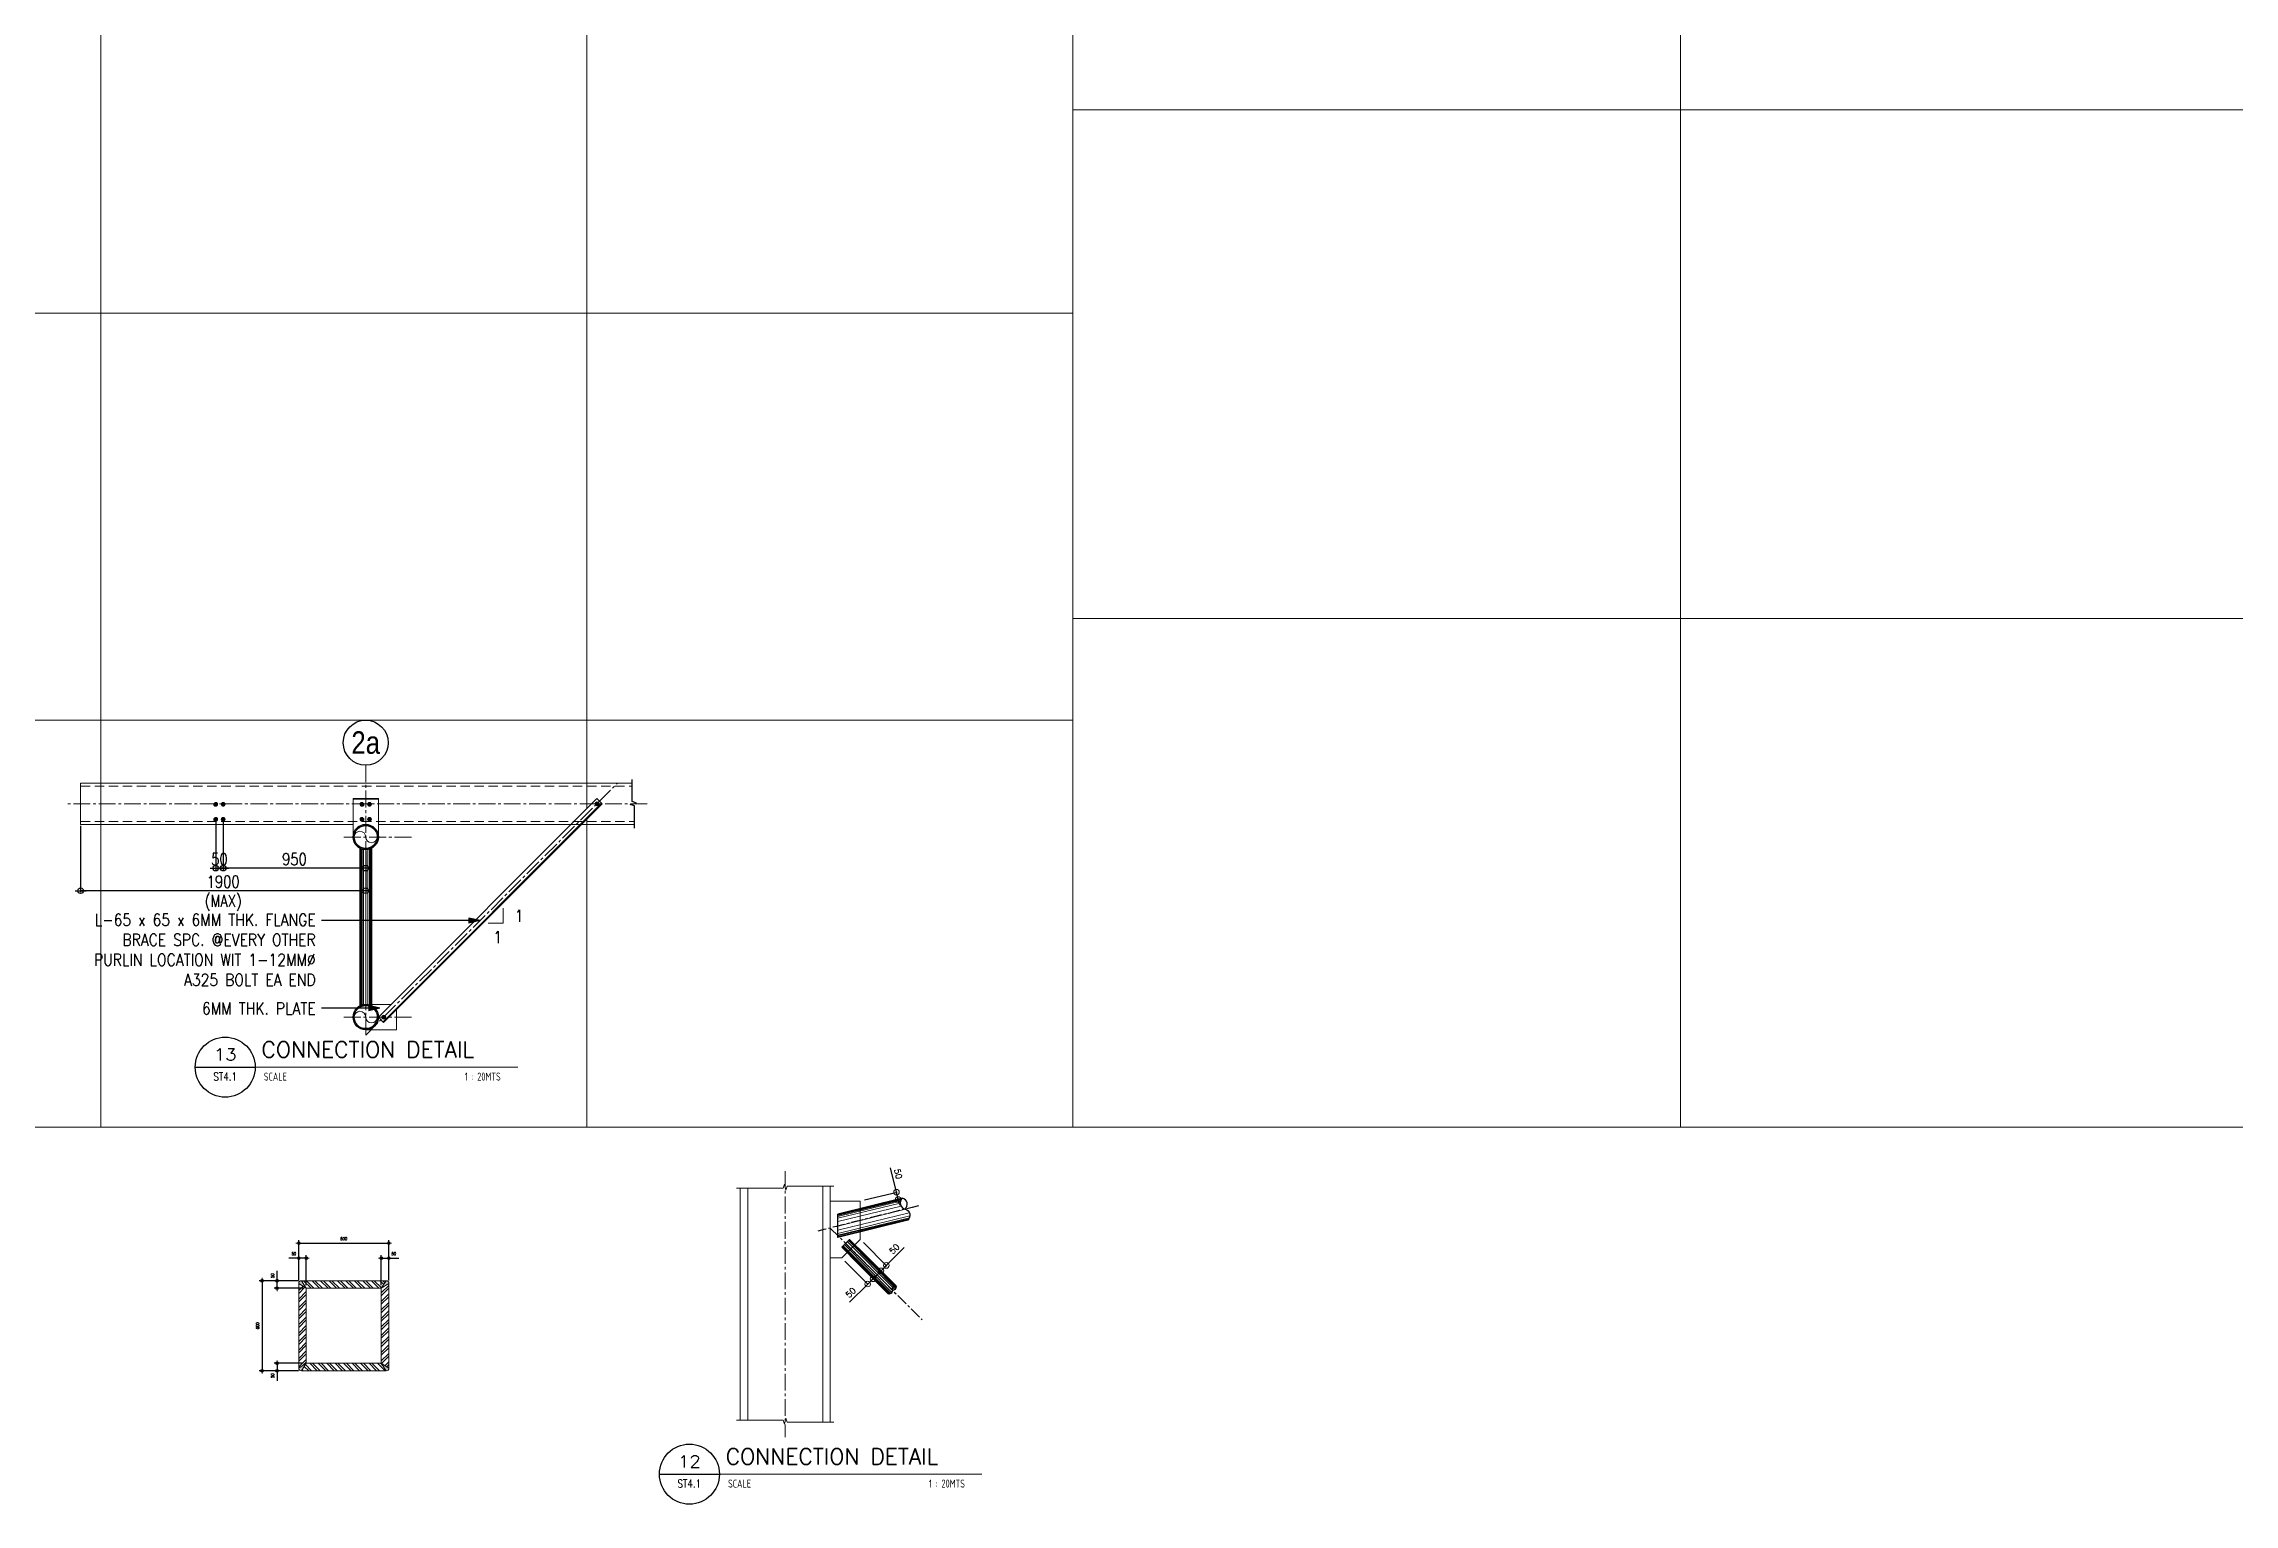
# Model space of a CAD drawing. Header units: millimetres. Extents: x -14320 to 437400, y -59080 to 73710.
# Drawn here: x 41741 to 56340, y -2512 to 7219 of the extents above; entities that cross this region are included whole.
import ezdxf
from ezdxf.enums import TextEntityAlignment as Align

# ---------------------------------------------------------------- set-up
doc = ezdxf.new("R2010")
doc.units = ezdxf.units.MM
doc.header["$LTSCALE"] = 10
doc.header["$MEASUREMENT"] = 0
doc.set_wipeout_variables(frame=1)
for name, pattern in [('CENTER', [50.8, 31.75, -6.35, 6.35, -6.35]), ('CENTER2', [1.125, 0.75, -0.125, 0.125, -0.125]), ('DOT', [6.35, 0, -6.35]), ('HIDDEN', [0.375, 0.25, -0.125])]:
    doc.linetypes.add(name, pattern=pattern)
for name, color, linetype, lineweight in [('.1 - NUMBER 9', 9, 'Continuous', 9), ('BOLT', 33, 'Continuous', 20), ('BOLT HOLES', 2, 'Continuous', 5), ('CEE STEEL PURLINS', 46, 'Continuous', 15), ('HATCH', 8, 'Continuous', 5), ('S-ANNO-DIMS', 1, 'Continuous', 5), ('S-Anno-Text', 52, 'Continuous', 15), ('S-ANNO-WELD', 1, 'Continuous', 9), ('S-BEAM-IDEN', 2, 'Continuous', 9), ('S-BRACE', 2, 'Continuous', 9), ('S-DETL-LN03', 3, 'Continuous', 9), ('S-DETL-PATT', 9, 'Continuous', 9), ('S_Bolt', 9, 'Continuous', 9), ('S_GRID LINES', 252, 'Continuous', 5), ('S_STEEL PLATE', 2, 'Continuous', 15), ('S_STEEL TRUSS', 5, 'Continuous', 30), ('TEXT', 2, 'Continuous', 20), ('WELD', 251, 'Continuous', 5), ('WOUT', 251, 'DOT', 5)]:
    doc.layers.add(name, color=color, linetype=linetype, lineweight=lineweight)
for name, color, linetype in [('A-ANNO_DIM', 1, 'Continuous'), ('A-NEW', 240, 'Continuous'), ('A_LINE', 1, 'Continuous'), ('TARGET-MAIN', 1, 'Continuous')]:
    doc.layers.add(name, color=color, linetype=linetype)
doc.layers.add('GUIDE 000', color=3, linetype='Continuous', lineweight=0, plot=False)
doc.layers.add('S-DETL-GRID', color=62, linetype='Continuous', lineweight=9, plot=False)
doc.styles.add('1', font='simplex.shx', dxfattribs={"width": 0.85, "height": 40})
doc.styles.add('40', font='simplex.shx', dxfattribs={"width": 0.8, "height": 20})
doc.styles.add('80', font='simplex.shx', dxfattribs={"height": 40})
doc.styles.add('ARCHITEXT', font='architxt.shx', dxfattribs={"width": 0.85})
doc.styles.add('ARIALNW', font='ARIALN.TTF')
doc.styles.add('ROMANS', font='romans.shx', dxfattribs={"width": 0.8, "height": 80})
doc.styles.add('SIMPLEX', font='SIMPLEX.shx', dxfattribs={"width": 1.1})
doc.dimstyles.new('DDIM 20', dxfattribs={"dimtxt": 80, "dimasz": 0.5, "dimexe": 10, "dimexo": 10, "dimgap": 20, "dimtad": 1, "dimdec": 0, "dimrnd": 1, "dimdsep": 46, "dimtxsty": 'ROMANS', "dimblk1": 'ESCADIM_ARW', "dimblk2": 'ESCADIM_ARW', "dimsah": 1, "dimcen": 5, "dimclrd": 1, "dimclre": 1, "dimclrt": 52, "dimadec": 0, "dimazin": 0, "dimtfac": 1, "dimtdec": 0, "dimtofl": 0, "dimtmove": 0, "dimatfit": 3, "dimldrblk": 'ESCADIM_ARW', "dimfxl": 1, "dimtolj": 1, "dimtzin": 0, "dimarcsym": 0})
doc.dimstyles.new('DDIM20', dxfattribs={"dimtxt": 40, "dimasz": 0.5, "dimexe": 5, "dimexo": 30, "dimgap": 20, "dimtad": 1, "dimdec": 0, "dimrnd": 1, "dimdsep": 46, "dimtxsty": '80', "dimblk1": 'ESCADIM_ARW', "dimblk2": 'ESCADIM_ARW', "dimsah": 1, "dimcen": 50, "dimclrd": 1, "dimclre": 1, "dimclrt": 52, "dimadec": 0, "dimazin": 0, "dimtfac": 1, "dimtdec": 0, "dimtofl": 0, "dimtmove": 0, "dimatfit": 3, "dimldrblk": 'ESCADIM_ARW', "dimfxl": 1, "dimtolj": 1, "dimtzin": 0, "dimarcsym": 0})
doc.dimstyles.new('ESCA20', dxfattribs={"dimtxt": 40, "dimasz": 0.25, "dimexe": 20, "dimexo": 20, "dimgap": 20, "dimtad": 1, "dimdec": 0, "dimrnd": 1, "dimdsep": 46, "dimtxsty": '40', "dimblk1": 'ESCADIM_ARW', "dimblk2": 'ESCADIM_ARW', "dimsah": 1, "dimcen": 50, "dimclrd": 256, "dimclre": 256, "dimclrt": 52, "dimadec": 0, "dimazin": 0, "dimtfac": 1, "dimtdec": 0, "dimtofl": 0, "dimtmove": 0, "dimatfit": 3, "dimldrblk": 'ESCADIM_ARW', "dimfxl": 1, "dimtolj": 1, "dimtzin": 0, "dimarcsym": 0})
doc.dimstyles.new('ESCA_ARW$7', dxfattribs={"dimtxt": 200, "dimasz": 1, "dimexe": 100, "dimexo": 100, "dimgap": 100, "dimtad": 1, "dimdec": 0, "dimrnd": 1, "dimdsep": 46, "dimtxsty": '1', "dimblk1": 'dim_arw', "dimblk2": 'dim_arw', "dimsah": 1, "dimcen": 50, "dimclrd": 1, "dimclre": 256, "dimclrt": 52, "dimadec": 0, "dimazin": 0, "dimtfac": 1, "dimtofl": 0, "dimtmove": 0, "dimatfit": 3, "dimldrblk": 'dim_arw', "dimfxl": 1, "dimtolj": 1, "dimtzin": 0, "dimarcsym": 0})

# ---------------------------------------------------------------- blocks, each defined once
blk = doc.blocks.new('ESCADIM_ARW')
at = {"color": 9}
blk.add_line((75, 0), (-75, 0), dxfattribs=at)
blk.add_circle((0, 0), 37.5, dxfattribs=at)
blk = doc.blocks.new('*D254')
at = {"layer": 'Defpoints', "color": 0, "transparency": 16777216}
for p in [(43458, -1023), (43195, -1623), (43458, -1623)]:
    blk.add_point(p, dxfattribs=at)
at = {"layer": 'S-ANNO-DIMS', "lineweight": -2, "transparency": 16777216}
for p, q in [((43438, -1023), (43175, -1023)), ((43195, -1023), (43195, -1623)), ((43438, -1623), (43175, -1623))]:
    blk.add_line(p, q, dxfattribs=at)
at = {"layer": 'S-ANNO-DIMS', "lineweight": -2, "transparency": 16777216, "xscale": 0.25, "yscale": 0.25, "zscale": 0.25}
for p, rotation in [((43195, -1023), 90), ((43195, -1623), 270)]:
    blk.add_blockref('ESCADIM_ARW', p, dxfattribs=dict(at, rotation=rotation))
at = {"layer": 'S-ANNO-DIMS', "color": 52, "transparency": 16777216, "insert": (43165, -1323), "char_height": 20, "attachment_point": 5, "rotation": 90, "style": '40'}
blk.add_mtext('\\A1;600', dxfattribs=at)
blk = doc.blocks.new('*D255')
at = {"layer": 'Defpoints', "color": 0, "transparency": 16777216}
for p in [(44040, -773), (43440, -1041), (44040, -1041)]:
    blk.add_point(p, dxfattribs=at)
at = {"layer": 'S-ANNO-DIMS', "lineweight": -2, "transparency": 16777216}
for p, q in [((43440, -1021), (43440, -753)), ((43440, -773), (44040, -773)), ((44040, -1021), (44040, -753))]:
    blk.add_line(p, q, dxfattribs=at)
at = {"layer": 'S-ANNO-DIMS', "lineweight": -2, "transparency": 16777216, "xscale": 0.25, "yscale": 0.25, "zscale": 0.25, "rotation": 180}
blk.add_blockref('ESCADIM_ARW', (43440, -773), dxfattribs=at)
at = {"layer": 'S-ANNO-DIMS', "lineweight": -2, "transparency": 16777216, "xscale": 0.25, "yscale": 0.25, "zscale": 0.25}
blk.add_blockref('ESCADIM_ARW', (44040, -773), dxfattribs=at)
at = {"layer": 'S-ANNO-DIMS', "color": 52, "transparency": 16777216, "insert": (43740, -743), "char_height": 20, "attachment_point": 5, "style": '40'}
blk.add_mtext('\\A1;600', dxfattribs=at)
blk = doc.blocks.new('*D250')
at = {"layer": 'Defpoints', "color": 0, "transparency": 16777216}
for p in [(43295, -1023), (43458, -1023), (43490, -1073)]:
    blk.add_point(p, dxfattribs=at)
at = {"layer": 'S-ANNO-DIMS', "lineweight": -2, "transparency": 16777216}
for p, q in [((43295, -1023), (43295, -957)), ((43438, -1023), (43275, -1023)), ((43470, -1073), (43275, -1073)), ((43295, -1073), (43295, -1023))]:
    blk.add_line(p, q, dxfattribs=at)
at = {"layer": 'S-ANNO-DIMS', "lineweight": -2, "transparency": 16777216, "xscale": 0.25, "yscale": 0.25, "zscale": 0.25}
for p, rotation in [((43295, -1023), 90), ((43295, -1073), 270)]:
    blk.add_blockref('ESCADIM_ARW', p, dxfattribs=dict(at, rotation=rotation))
at = {"layer": 'S-ANNO-DIMS', "color": 52, "transparency": 16777216, "insert": (43265, -990), "char_height": 20, "attachment_point": 5, "rotation": 90, "style": '40'}
blk.add_mtext('\\A1;50', dxfattribs=at)
blk = doc.blocks.new('*D251')
at = {"layer": 'Defpoints', "color": 0, "transparency": 16777216}
for p in [(43490, -1573), (43295, -1623), (43458, -1623)]:
    blk.add_point(p, dxfattribs=at)
at = {"layer": 'S-ANNO-DIMS', "lineweight": -2, "transparency": 16777216}
for p, q in [((43470, -1573), (43275, -1573)), ((43295, -1573), (43295, -1623)), ((43438, -1623), (43275, -1623)), ((43295, -1623), (43295, -1689))]:
    blk.add_line(p, q, dxfattribs=at)
at = {"layer": 'S-ANNO-DIMS', "lineweight": -2, "transparency": 16777216, "xscale": 0.25, "yscale": 0.25, "zscale": 0.25}
for p, rotation in [((43295, -1573), 90), ((43295, -1623), 270)]:
    blk.add_blockref('ESCADIM_ARW', p, dxfattribs=dict(at, rotation=rotation))
at = {"layer": 'S-ANNO-DIMS', "color": 52, "transparency": 16777216, "insert": (43265, -1656), "char_height": 20, "attachment_point": 5, "rotation": 90, "style": '40'}
blk.add_mtext('\\A1;50', dxfattribs=at)
blk = doc.blocks.new('*D252')
at = {"layer": 'Defpoints', "color": 0, "transparency": 16777216}
for p in [(44040, -873), (43990, -1073), (44040, -1036)]:
    blk.add_point(p, dxfattribs=at)
at = {"layer": 'S-ANNO-DIMS', "lineweight": -2, "transparency": 16777216}
for p, q in [((43990, -1053), (43990, -853)), ((43990, -873), (44040, -873)), ((44040, -1016), (44040, -853)), ((44040, -873), (44106, -873))]:
    blk.add_line(p, q, dxfattribs=at)
at = {"layer": 'S-ANNO-DIMS', "lineweight": -2, "transparency": 16777216, "xscale": 0.25, "yscale": 0.25, "zscale": 0.25, "rotation": 180}
blk.add_blockref('ESCADIM_ARW', (43990, -873), dxfattribs=at)
at = {"layer": 'S-ANNO-DIMS', "lineweight": -2, "transparency": 16777216, "xscale": 0.25, "yscale": 0.25, "zscale": 0.25}
blk.add_blockref('ESCADIM_ARW', (44040, -873), dxfattribs=at)
at = {"layer": 'S-ANNO-DIMS', "color": 52, "transparency": 16777216, "insert": (44073, -843), "char_height": 20, "attachment_point": 5, "style": '40'}
blk.add_mtext('\\A1;50', dxfattribs=at)
blk = doc.blocks.new('*D253')
at = {"layer": 'Defpoints', "color": 0, "transparency": 16777216}
for p in [(43440, -873), (43440, -1036), (43490, -1073)]:
    blk.add_point(p, dxfattribs=at)
at = {"layer": 'S-ANNO-DIMS', "lineweight": -2, "transparency": 16777216}
for p, q in [((43440, -873), (43374, -873)), ((43440, -1016), (43440, -853)), ((43490, -873), (43440, -873)), ((43490, -1053), (43490, -853))]:
    blk.add_line(p, q, dxfattribs=at)
at = {"layer": 'S-ANNO-DIMS', "lineweight": -2, "transparency": 16777216, "xscale": 0.25, "yscale": 0.25, "zscale": 0.25, "rotation": 180}
blk.add_blockref('ESCADIM_ARW', (43440, -873), dxfattribs=at)
at = {"layer": 'S-ANNO-DIMS', "lineweight": -2, "transparency": 16777216, "xscale": 0.25, "yscale": 0.25, "zscale": 0.25}
blk.add_blockref('ESCADIM_ARW', (43490, -873), dxfattribs=at)
at = {"layer": 'S-ANNO-DIMS', "color": 52, "transparency": 16777216, "insert": (43407, -843), "char_height": 20, "attachment_point": 5, "style": '40'}
blk.add_mtext('\\A1;50', dxfattribs=at)
blk = doc.blocks.new('TARGET-DWGLABEL')
at = {"layer": 'TARGET-MAIN'}
blk.add_line((-7.5, 0), (7.5, 0), dxfattribs=at)
blk.add_circle((0, 0), 7.5, dxfattribs=at)
at = {"layer": 'TARGET-MAIN', "color": 2, "style": 'ARCHITEXT', "width": 0.85}
blk.add_text('SCALE', height=2, dxfattribs=at).set_placement((9.66, -2.36), align=Align.MIDDLE_LEFT)
at = {"layer": 'TARGET-MAIN', "color": 6, "style": 'ARCHITEXT', "width": 0.85}
blk.add_attdef('DRAWING_TITLE', text='', height=5, dxfattribs=at).set_placement((9.08, 4.41), align=Align.MIDDLE_LEFT)
at = {"layer": 'TARGET-MAIN', "color": 4, "style": 'ARCHITEXT', "width": 0.85}
blk.add_attdef('DWG_NO.', text='', height=3, dxfattribs=at).set_placement((0, 3.17), align=Align.MIDDLE_CENTER)
at = {"layer": 'TARGET-MAIN', "color": 3, "style": 'ARCHITEXT', "width": 0.85}
blk.add_attdef('SHT_NO.', text='', height=2, dxfattribs=at).set_placement((-0.02, -2.36), align=Align.MIDDLE_CENTER)
at = {"layer": 'TARGET-MAIN', "color": 2, "style": 'ARCHITEXT', "width": 0.85}
blk.add_attdef('SCALE', text='', height=2, dxfattribs=at).set_placement((69.6, -2.36), align=Align.MIDDLE_RIGHT)
blk = doc.blocks.new('*D259')
at = {"layer": 'Defpoints', "color": 0, "transparency": 16777216}
for p in [(47058, -871), (47094, -836), (47268, -1010)]:
    blk.add_point(p, dxfattribs=at)
at = {"layer": 'S-BEAM-IDEN', "color": 1, "lineweight": -2, "transparency": 16777216}
for p, q in [((47115, -857), (47271, -1013)), ((47080, -892), (47236, -1049)), ((47267, -1010), (47233, -1045)), ((47232, -1045), (47110, -1167))]:
    blk.add_line(p, q, dxfattribs=at)
at = {"layer": 'S-BEAM-IDEN', "color": 1, "lineweight": -2, "transparency": 16777216, "xscale": 0.5, "yscale": 0.5, "zscale": 0.5}
for p, rotation in [((47232, -1045), 224.9999999999993), ((47268, -1010), 44.99999999999926)]:
    blk.add_blockref('ESCADIM_ARW', p, dxfattribs=dict(at, rotation=rotation))
at = {"layer": 'S-BEAM-IDEN', "color": 52, "transparency": 16777216, "insert": (47119, -1102), "char_height": 40, "attachment_point": 5, "rotation": 45, "style": '80'}
blk.add_mtext('\\A1;50', dxfattribs=at)
blk = doc.blocks.new('*D260')
at = {"layer": 'Defpoints', "color": 0, "transparency": 16777216}
for p in [(47147, -783), (47182, -747), (47321, -957)]:
    blk.add_point(p, dxfattribs=at)
at = {"layer": 'S-BEAM-IDEN', "color": 1, "lineweight": -2, "transparency": 16777216}
for p, q in [((47168, -804), (47324, -960)), ((47203, -769), (47360, -925)), ((47356, -921), (47475, -802)), ((47321, -956), (47356, -922))]:
    blk.add_line(p, q, dxfattribs=at)
at = {"layer": 'S-BEAM-IDEN', "color": 1, "lineweight": -2, "transparency": 16777216, "xscale": 0.5, "yscale": 0.5, "zscale": 0.5}
for p, rotation in [((47321, -957), 225.0000000000022), ((47356, -921), 45.00000000000215)]:
    blk.add_blockref('ESCADIM_ARW', p, dxfattribs=dict(at, rotation=rotation))
at = {"layer": 'S-BEAM-IDEN', "color": 52, "transparency": 16777216, "insert": (47410, -811), "char_height": 40, "attachment_point": 5, "rotation": 45, "style": '80'}
blk.add_mtext('\\A1;50', dxfattribs=at)
blk = doc.blocks.new('*D262')
at = {"layer": 'Defpoints', "color": 0, "transparency": 16777216}
for p in [(47182, -492), (47194, -540), (47435, -482)]:
    blk.add_point(p, dxfattribs=at)
at = {"layer": 'S-BEAM-IDEN', "color": 1, "lineweight": -2, "transparency": 16777216}
for p, q in [((47424, -433), (47384, -270)), ((47211, -485), (47429, -432)), ((47435, -481), (47424, -434)), ((47223, -533), (47440, -480))]:
    blk.add_line(p, q, dxfattribs=at)
at = {"layer": 'S-BEAM-IDEN', "color": 1, "lineweight": -2, "transparency": 16777216, "xscale": 0.5, "yscale": 0.5, "zscale": 0.5}
for p, rotation in [((47424, -433), 103.5866003085701), ((47435, -482), 283.5866003085701)]:
    blk.add_blockref('ESCADIM_ARW', p, dxfattribs=dict(at, rotation=rotation))
at = {"layer": 'S-BEAM-IDEN', "color": 52, "transparency": 16777216, "insert": (47435, -311), "char_height": 40, "attachment_point": 5, "rotation": 283.5866, "style": '80'}
blk.add_mtext('\\A1;50', dxfattribs=at)
blk = doc.blocks.new('A$C2DA53F6D')
blk.add_circle((0, -17), 18.9)
at = {"color": 1}
for radius in [9, 6.03]:
    blk.add_circle((0, -17), radius, dxfattribs=at)
at = {"layer": 'GUIDE 000'}
blk.add_point((0, -17), dxfattribs=at)
at = {"layer": 'S_Bolt', "color": 9, "linetype": 'Continuous', "ltscale": 0.5}
blk.add_lwpolyline([(-14, -25), (-14, -8), (0, 0), (14, -8), (14, -25), (0, -33)], close=True, dxfattribs=at)
at = {"layer": 'S_Bolt', "color": 251, "linetype": 'Continuous', "ltscale": 0.5}
blk.add_circle((0, -17), 14.4, dxfattribs=at)
blk = doc.blocks.new('*D295')
at = {"layer": 'A-ANNO_DIM', "color": 1, "lineweight": -2, "transparency": 16777216}
for p, q in [((42936, 2041), (42936, 1716)), ((43886, 1841), (43886, 1716)), ((43886, 1726), (42937, 1726))]:
    blk.add_line(p, q, dxfattribs=at)
at = {"layer": 'Defpoints', "color": 0, "transparency": 16777216}
for p in [(42936, 2051), (43886, 1851), (42936, 1726)]:
    blk.add_point(p, dxfattribs=at)
at = {"layer": 'A-ANNO_DIM', "color": 1, "lineweight": -2, "transparency": 16777216, "xscale": 0.5, "yscale": 0.5, "zscale": 0.5, "rotation": 180}
blk.add_blockref('ESCADIM_ARW', (42936, 1726), dxfattribs=at)
at = {"layer": 'A-ANNO_DIM', "color": 1, "lineweight": -2, "transparency": 16777216, "xscale": 0.5, "yscale": 0.5, "zscale": 0.5}
blk.add_blockref('ESCADIM_ARW', (43886, 1726), dxfattribs=at)
at = {"layer": 'A-ANNO_DIM', "color": 52, "transparency": 16777216, "insert": (43411, 1786), "char_height": 80, "attachment_point": 5, "style": 'ROMANS'}
blk.add_mtext('\\A1;950', dxfattribs=at)
blk = doc.blocks.new('*D296')
at = {"layer": 'A-ANNO_DIM', "color": 1, "lineweight": -2, "transparency": 16777216}
for p, q in [((42886, 2041), (42886, 1716)), ((42936, 2041), (42936, 1716)), ((42887, 1726), (42936, 1726))]:
    blk.add_line(p, q, dxfattribs=at)
at = {"layer": 'Defpoints', "color": 0, "transparency": 16777216}
for p in [(42886, 2051), (42936, 2051), (42936, 1726)]:
    blk.add_point(p, dxfattribs=at)
at = {"layer": 'A-ANNO_DIM', "color": 1, "lineweight": -2, "transparency": 16777216, "xscale": 0.5, "yscale": 0.5, "zscale": 0.5, "rotation": 180}
blk.add_blockref('ESCADIM_ARW', (42886, 1726), dxfattribs=at)
at = {"layer": 'A-ANNO_DIM', "color": 1, "lineweight": -2, "transparency": 16777216, "xscale": 0.5, "yscale": 0.5, "zscale": 0.5}
blk.add_blockref('ESCADIM_ARW', (42936, 1726), dxfattribs=at)
at = {"layer": 'A-ANNO_DIM', "color": 52, "transparency": 16777216, "insert": (42911, 1786), "char_height": 80, "attachment_point": 5, "style": 'ROMANS'}
blk.add_mtext('\\A1;50', dxfattribs=at)
blk = doc.blocks.new('*D297')
at = {"layer": 'A-ANNO_DIM', "color": 1, "lineweight": -2, "transparency": 16777216}
for p, q in [((41986, 2008), (41986, 1566)), ((43886, 1841), (43886, 1566)), ((43886, 1576), (41987, 1576))]:
    blk.add_line(p, q, dxfattribs=at)
at = {"layer": 'Defpoints', "color": 0, "transparency": 16777216}
for p in [(41986, 2018), (43886, 1851), (41986, 1576)]:
    blk.add_point(p, dxfattribs=at)
at = {"layer": 'A-ANNO_DIM', "color": 1, "lineweight": -2, "transparency": 16777216, "xscale": 0.5, "yscale": 0.5, "zscale": 0.5, "rotation": 180}
blk.add_blockref('ESCADIM_ARW', (41986, 1576), dxfattribs=at)
at = {"layer": 'A-ANNO_DIM', "color": 1, "lineweight": -2, "transparency": 16777216, "xscale": 0.5, "yscale": 0.5, "zscale": 0.5}
blk.add_blockref('ESCADIM_ARW', (43886, 1576), dxfattribs=at)
at = {"layer": 'A-ANNO_DIM', "color": 52, "transparency": 16777216, "char_height": 80, "attachment_point": 5, "style": 'ROMANS'}
for s, insert in [('\\A1;1900', (42936, 1636)), ('\\A1;(MAX)', (42936, 1495))]:
    blk.add_mtext(s, dxfattribs=dict(at, insert=insert))
blk = doc.blocks.new('dim_arw')
h = blk.add_hatch(color=256)
h.paths.add_polyline_path([(-126, 29), (0, 0), (-126, -29, -0.115681), (-133, 0, -0.115681)])
h.paths.add_polyline_path([(-249, 58), (-126, 29, 0.115681), (-133, 0, 0.115681), (-126, -29), (-249, -58)])
for p, q in [((0, 0), (-249, 58)), ((-249, 58), (-249, -58)), ((0, 0), (-249, -58))]:
    blk.add_line(p, q)

msp = doc.modelspace()

# ---------------------------------------------------------------- hatches: boundary and pattern name
at = {"layer": 'S-DETL-PATT'}
h = msp.add_hatch(dxfattribs=at)
h.set_pattern_fill('ANSI32', color=256, scale=106.666667, style=0)
h.set_pattern_definition([(45, (-29767.5, -9977.724), (-28.284271, 28.284271), []), (45, (-29748.644, -9977.724), (-28.284271, 28.284271), [])])
h.paths.add_polyline_path([(43990, -1072.9), (44040, -1040.6), (44040, -1605.2), (43990, -1572.9)])
h.paths.add_polyline_path([(43490, -1072.9), (43440, -1040.6), (43440, -1605.2), (43490, -1572.9)])
h = msp.add_hatch(dxfattribs=at)
h.set_pattern_fill('ANSI32', color=256, scale=106.666667, angle=90, style=0)
h.set_pattern_definition([(135, (-29767.5, -9977.724), (-28.284271, -28.284271), []), (135, (-29767.5, -9958.868), (-28.284271, -28.284271), [])])
h.paths.add_polyline_path([(43490, -1072.9), (43990, -1072.9), (44022.3, -1022.9), (43457.7, -1022.9)])
h.paths.add_polyline_path([(43490, -1572.9), (43990, -1572.9), (44022.3, -1622.9), (43457.7, -1622.9)])
at = {"layer": 'WELD'}
h = msp.add_hatch(color=256, dxfattribs=at)
h.paths.add_polyline_path([(43490, -1072.9), (43457.7, -1022.9), (43458.1, -1022.9, 0.5024952), (43440, -1040.6)])
h.paths.add_polyline_path([(44021.9, -1022.9), (44022.3, -1022.9), (43990, -1072.9), (44040, -1040.6, 0.5024952)])
h.paths.add_polyline_path([(43990, -1572.9), (44022.3, -1622.9), (44021.9, -1622.9, 0.5024952), (44040, -1605.2)])
h.paths.add_polyline_path([(43490, -1572.9), (43440, -1605.2, 0.5024952), (43458.1, -1622.9), (43457.7, -1622.9)])

# ---------------------------------------------------------------- linework, layer by layer
at = {"layer": '.1 - NUMBER 9', "color": 1}
for points in [[(46357.2, -406.7), (46668.3, -406.7), (46677.5, -378.9), (46687, -420.6), (46696.1, -392.8), (47007.2, -392.8)], [(47007.2, -1965.9), (46696.1, -1965.9), (46687, -1938.1), (46677.5, -1979.8), (46668.3, -1952), (46357.2, -1952)]]:
    msp.add_lwpolyline(points, dxfattribs=at)
at = {"color": 1}
msp.add_lwpolyline([(45676.5, 1992.8), (45676.5, 2141.4), (45648.7, 2150.6), (45690.4, 2160.1), (45662.6, 2169.2), (45662.6, 2317.8)], dxfattribs=at)
msp.add_circle((43886.1, 2562), 150)
at = {"layer": 'A-NEW', "color": 253, "linetype": 'CENTER', "ltscale": 0.25}
msp.add_line((46982.8, -671.7), (47595.1, -1284.1), dxfattribs=at)
msp.add_arc((62421.3, -60977.7), 62250.8, 103.802241, 104.439525, dxfattribs=at)
at = {"layer": 'A_LINE', "color": 1, "lineweight": 13}
for p, q in [((42749.6, 400), (44899.4, 400)), ((45843.5, -2312), (47993.3, -2312))]:
    msp.add_line(p, q, dxfattribs=at)
at = {"layer": 'BOLT HOLES'}
for centre in [(42886.1, 2151.2), (42886.1, 2051.2), (42936.1, 2151.2), (42936.1, 2051.2), (43861.1, 2151.2), (43861.1, 2051.2)]:
    msp.add_circle(centre, 8, dxfattribs=at)
at = {"layer": 'CEE STEEL PURLINS'}
for p, q in [((41986.1, 2292.8), (45662.6, 2292.8)), ((41986.1, 2292.8), (41986.1, 2017.8)), ((41986.1, 2017.8), (43802, 2017.8))]:
    msp.add_line(p, q, dxfattribs=at)
at = {"layer": 'CEE STEEL PURLINS', "linetype": 'HIDDEN', "ltscale": 25}
msp.add_line((41986.1, 2272.8), (45662.6, 2272.8), dxfattribs=at)
at = {"layer": 'HATCH', "color": 250}
for p, q in [((43848.7, 809), (43848.7, 1858.3)), ((43849.5, 809.4), (43849.5, 1857.9)), ((43850.7, 810), (43850.7, 1857.4)), ((43853, 811), (43853, 1856.3)), ((43856, 812.2), (43856, 1855.1)), ((43861.6, 814.2), (43861.6, 1853.2)), ((43872.3, 816.7), (43872.3, 1850.7)), ((43886.1, 817.8), (43886.1, 1849.5)), ((47032.2, -579.9), (47460.4, -476.1)), ((47032.2, -581.6), (47458.6, -478.2)), ((47032.2, -584), (47456.4, -481.1)), ((47032.2, -588.8), (47453.2, -486.7)), ((47032.2, -594.9), (47450.6, -493.5)), ((47032.2, -606.4), (47449, -505.3)), ((47032.2, -628.5), (47454.6, -526.1)), ((47032.2, -659), (47484, -547.2)), ((47032.2, -685.2), (47509.1, -569.6)), ((47032.2, -707.3), (47512.9, -590.8)), ((47032.2, -718.8), (47510.2, -602.9)), ((47032.2, -724.9), (47506.7, -609.9)), ((47032.2, -729.7), (47502.4, -615.8)), ((47032.2, -732.1), (47499.3, -618.9)), ((47032.2, -733.8), (47499.3, -620.6)), ((47060.5, -798.5), (47370.1, -1111)), ((47061.3, -797.6), (47372.1, -1111.3)), ((47063, -796), (47375.5, -1111.5)), ((47065.1, -793.8), (47379.3, -1111)), ((47069.1, -789.8), (47385, -1108.8)), ((47076.8, -782.1), (47392.9, -1101.3)), ((47085, -773.9), (47395.6, -1084.6)), ((47096.2, -762.8), (47412.3, -1082)), ((47103.6, -755.3), (47419.8, -1074.5)), ((47107.5, -751.5), (47422.1, -1069.1)), ((47109.4, -749.3), (47422.7, -1065.6)), ((47111, -748), (47422.6, -1060.8))]:
    msp.add_line(p, q, dxfattribs=at)
for centre in [(43847.6, 1933.7), (43847.6, 733.7)]:
    msp.add_arc(centre, 38.5, 0, 180, dxfattribs=at)
at = {"layer": 'S-BEAM-IDEN'}
for points in [[(47058.5, -871.2), (46982.2, -871.2), (46982.2, -491.8), (47182.2, -491.8), (47182.2, -747.4), (47058.5, -871.2)], [(43490, -1072.9), (43440, -1040.6), (43440, -1605.2), (43490, -1572.9)], [(43490, -1072.9), (43990, -1072.9), (44022.3, -1022.9), (43457.7, -1022.9)], [(43990, -1072.9), (44040, -1040.6), (44040, -1605.2), (43990, -1572.9)], [(43490, -1572.9), (43990, -1572.9), (44022.3, -1622.9), (43457.7, -1622.9)]]:
    msp.add_lwpolyline(points, close=True, dxfattribs=at)
for centre, start, end in [((43455.6, -1038.4), 81.037, 187.75424), ((44024.4, -1038.4), 352.24576, 98.963), ((43455.6, -1607.3), 172.24576, 278.963), ((44024.4, -1607.3), 261.037, 7.75424)]:
    msp.add_arc(centre, 15.7, start, end, dxfattribs=at)
at = {"layer": 'S-DETL-GRID'}
for p, q in [((52650, 16950), (52650, 0)), ((42120, 13560), (42120, 0)), ((45360, 13560), (45360, 0)), ((72900, 6780), (48600, 6780)), ((48600, 5424), (29160, 5424)), ((72900, 3390), (48600, 3390)), ((48600, 2712), (29160, 2712))]:
    msp.add_line(p, q, dxfattribs=at)
msp.add_lwpolyline([(48600, 16950), (72900, 16950), (72900, 0), (48600, 0)], close=True, dxfattribs=at)
at = {"layer": 'S-DETL-GRID', "color": 252}
msp.add_lwpolyline([(29160, 13560), (48600, 13560), (48600, 0), (29160, 0)], close=True, dxfattribs=at)
at = {"layer": 'S-DETL-LN03'}
for p, q in [((46382.2, -1952), (46382.2, -406.7)), ((46432.2, -1952), (46432.2, -406.7)), ((46932.2, -1965.9), (46932.2, -392.8)), ((46982.2, -1965.9), (46982.2, -392.8))]:
    msp.add_line(p, q, dxfattribs=at)
at = {"layer": 'S_GRID LINES', "linetype": 'CENTER2', "ltscale": 15}
for p, q in [((43886.1, 2412), (43886.1, 614.2)), ((46682.2, -292.8), (46682.2, -2065.9))]:
    msp.add_line(p, q, dxfattribs=at)
at = {"layer": 'S_STEEL PLATE'}
msp.add_lwpolyline([(43886.1, 649.5), (44091, 649.5), (44091, 817.8), (43923.6, 817.8)], dxfattribs=at)
at = {"layer": 'S_STEEL TRUSS', "linetype": 'Continuous', "ltscale": 2000}
for p, q in [((47463.1, -473.5), (47032.2, -579.8)), ((47032.2, -734.3), (47032.2, -579.8)), ((47422, -1057.9), (47111.5, -747.4))]:
    msp.add_line(p, q, dxfattribs=at)
for points in [[(47481.1, -546.3, -0.5986677), (47499, -619.1), (47032.2, -734.3)], [(47395.5, -1084.1, -0.5796026), (47368.7, -1110.7), (47058.5, -800.5), (47111.5, -747.4)]]:
    msp.add_lwpolyline(points, format="xyb", dxfattribs=at)
for points in [[(47463.1, -473.5, 0.5986677), (47481.1, -546.3, 0.5986677), (47463.1, -473.5)], [(47422, -1057.9, 0.5860792), (47395.5, -1084.1, 0.5862674), (47422, -1057.9)]]:
    msp.add_lwpolyline(points, format="xyb", close=True, dxfattribs=at)

# ---------------------------------------------------------------- block references
at = {"layer": 'BOLT', "xscale": -0.6666666218174768, "yscale": 0.6666666218106556, "zscale": 0.6666666217970567}
for p in [(42886.1, 2162.3), (42886.1, 2062.3), (42936.1, 2162.3), (42936.1, 2062.3), (43861.1, 2162.3), (43861.1, 2062.3)]:
    msp.add_blockref('A$C2DA53F6D', p, dxfattribs=at)
at = {"layer": 'TARGET-MAIN', "color": 1, "lineweight": 13}
ref = msp.add_blockref('TARGET-DWGLABEL', (42949.6, 400), dxfattribs=dict(at, xscale=26.66666666666666, yscale=26.66666666666666, zscale=26.66666666666666))
ref.add_attrib('DWG_NO.', '13', dxfattribs={"color": 4, "height": 80, "style": 'SIMPLEX', "width": 1.1}).set_placement((42949.6, 484.6), align=Align.MIDDLE_CENTER)
ref.add_attrib('SHT_NO.', 'ST4.1', dxfattribs={"color": 3, "height": 53.33, "style": 'SIMPLEX', "width": 0.8}).set_placement((42949.2, 337.2), align=Align.MIDDLE_CENTER)
ref.add_attrib('DRAWING_TITLE', 'CONNECTION DETAIL', dxfattribs={"color": 5, "height": 106.667, "style": 'SIMPLEX'}).set_placement((43191.7, 517.5), align=Align.MIDDLE_LEFT)
ref.add_attrib('SCALE', '1 : 20MTS', dxfattribs={"color": 2, "height": 53.33, "style": 'ARCHITEXT', "width": 0.85}).set_placement((44786.2, 337.2), align=Align.MIDDLE_RIGHT)
ref = msp.add_blockref('TARGET-DWGLABEL', (46043.5, -2312), dxfattribs=dict(at, xscale=26.66666666666666, yscale=26.66666666666666, zscale=26.66666666666666))
ref.add_attrib('DWG_NO.', '12', dxfattribs={"color": 4, "height": 80, "style": 'SIMPLEX', "width": 1.1}).set_placement((46043.5, -2227.4), align=Align.MIDDLE_CENTER)
ref.add_attrib('SHT_NO.', 'ST4.1', dxfattribs={"color": 3, "height": 53.33, "style": 'SIMPLEX', "width": 0.8}).set_placement((46043.1, -2374.8), align=Align.MIDDLE_CENTER)
ref.add_attrib('DRAWING_TITLE', 'CONNECTION DETAIL', dxfattribs={"color": 5, "height": 106.667, "style": 'SIMPLEX'}).set_placement((46285.6, -2194.5), align=Align.MIDDLE_LEFT)
ref.add_attrib('SCALE', '1 : 20MTS', dxfattribs={"color": 2, "height": 53.33, "style": 'ARCHITEXT', "width": 0.85}).set_placement((47880.1, -2374.8), align=Align.MIDDLE_RIGHT)

# ---------------------------------------------------------------- texts
at = {"layer": 'S-Anno-Text', "char_height": 80, "style": '1'}
for s, insert, width, attachment_point in [('\\pi235.45;L-65 x 65 x 6MM THK. FLANGE\\P\\pi468.6;BRACE SPC. @EVERY OTHER \\P\\pi280.79;PURLIN LOCATION WIT 1-12MM∅ \\P\\pi915.44;A325 BOLT EA END', (43552.5, 1182.1), 3082.147, 6), ('6MM THK. PLATE', (43552.5, 751.7), 1928.978, 9)]:
    msp.add_mtext(s, dxfattribs=dict(at, insert=insert, width=width, attachment_point=attachment_point))
at = {"layer": 'TEXT', "insert": (43886.1, 2562), "char_height": 150, "width": 943.451, "attachment_point": 5, "style": 'ARIALNW'}
msp.add_mtext('2a', dxfattribs=at)

# ---------------------------------------------------------------- dimensions: what is measured, and where the dimension line sits
at = {"layer": 'A-ANNO_DIM'}
dim = msp.add_linear_dim(base=(42936.1, 1725.5), p1=(42886.1, 2051.2), p2=(42936.1, 2051.2), angle=180, dimstyle='DDIM 20', dxfattribs=at)
dim.commit()
dim.dimension.update_dxf_attribs({"geometry": '*D296', "text_midpoint": (42911.1, 1725.5), "dimtype": 160})
at = {"layer": 'S-ANNO-DIMS'}
for base, p1, p2, picture, middle in [((44040, -772.9), (43440, -1040.6), (44040, -1040.6), '*D255', (43740, -742.9)), ((43440, -872.9), (43490, -1072.9), (43440, -1035.5), '*D253', (43406.8, -842.9))]:
    dim = msp.add_linear_dim(base=base, p1=p1, p2=p2, dimstyle='ESCA20', dxfattribs=at)
    dim.commit()
    dim.dimension.update_dxf_attribs({"geometry": picture, "text_midpoint": middle})
for base, p1, p2, angle, picture, middle in [((44040, -872.9), (43990, -1072.9), (44040, -1035.5), 180, '*D252', (44073.2, -842.9)), ((43195.4, -1622.9), (43458.1, -1022.9), (43457.7, -1622.9), 90, '*D254', (43165.4, -1322.9)), ((43295.4, -1022.9), (43490, -1072.9), (43458.1, -1022.9), 270, '*D250', (43265.4, -989.7)), ((43295.4, -1622.9), (43490, -1572.9), (43458.1, -1622.9), 90, '*D251', (43265.4, -1656.1))]:
    dim = msp.add_linear_dim(base=base, p1=p1, p2=p2, angle=angle, dimstyle='ESCA20', dxfattribs=at)
    dim.commit()
    dim.dimension.update_dxf_attribs({"geometry": picture, "text_midpoint": middle})
at = {"layer": 'S-BEAM-IDEN'}
for base, p1, p2, angle, picture, middle in [((47435.4, -481.6), (47182.2, -491.8), (47193.9, -540), 283.5866, '*D262', (47396.4, -320.4)), ((47267.8, -1009.7), (47058.5, -871.2), (47093.8, -835.8), 45, '*D259', (47147.2, -1130.3)), ((47320.8, -956.7), (47182.2, -747.4), (47146.9, -782.8), 225, '*D260', (47438.3, -839.1))]:
    dim = msp.add_linear_dim(base=base, p1=p1, p2=p2, angle=angle, dimstyle='DDIM20', dxfattribs=at)
    dim.commit()
    dim.dimension.update_dxf_attribs({"geometry": picture, "text_midpoint": middle, "dimtype": 161})

# ---------------------------------------------------------------- next in the draw order: wipeouts: each hides what was drawn before it
msp.add_wipeout([(43970.3, 733.7), (44005.6, 698.3), (45462.6, 2155.3), (45427.2, 2190.7)]).dxf.layer = 'WOUT'

# ---------------------------------------------------------------- next in the draw order: linework, layer by layer
at = {"layer": 'BOLT HOLES'}
for centre in [(43911.1, 2151.2), (43911.1, 2051.2), (45427.2, 2155.3), (44005.6, 733.7)]:
    msp.add_circle(centre, 8, dxfattribs=at)
at = {"layer": 'CEE STEEL PURLINS', "linetype": 'HIDDEN', "ltscale": 25}
msp.add_line((41986.1, 2037.8), (45676.5, 2037.8), dxfattribs=at)
at = {"layer": 'CEE STEEL PURLINS'}
msp.add_line((43970.3, 2017.8), (45676.5, 2017.8), dxfattribs=at)
at = {"layer": 'HATCH', "color": 250}
for p, q in [((43899.9, 816.7), (43899.9, 1850.7)), ((43910.7, 814.2), (43910.7, 1853.2)), ((43916.2, 812.2), (43916.2, 1855.1)), ((43919.2, 811), (43919.2, 1856.3)), ((43921.5, 810), (43921.5, 1857.4)), ((43922.7, 809.4), (43922.7, 1857.9)), ((43923.5, 809), (43923.5, 1858.3))]:
    msp.add_line(p, q, dxfattribs=at)
for centre in [(43924.6, 1933.7), (43924.6, 733.7)]:
    msp.add_arc(centre, 38.5, 180, 0, dxfattribs=at)
at = {"layer": 'S-BEAM-IDEN'}
msp.add_lwpolyline([(44801.2, 1458.5), (44801.2, 1359.7), (44702.4, 1359.7)], dxfattribs=at)
at = {"layer": 'S-BRACE'}
msp.add_line((44001.4, 702.6), (45458.4, 2159.6), dxfattribs=at)
msp.add_lwpolyline([(45427.2, 2190.7), (43970.3, 733.7), (44005.6, 698.3), (45462.6, 2155.3)], close=True, dxfattribs=at)
at = {"layer": 'S_GRID LINES', "linetype": 'CENTER2', "ltscale": 15}
for p, q in [((43886.1, 614.2), (45564.7, 2292.8)), ((45762.6, 2155.3), (41886.1, 2155.3)), ((44191, 1933.7), (43736.1, 1933.7)), ((44191, 733.7), (43736.1, 733.7))]:
    msp.add_line(p, q, dxfattribs=at)
at = {"layer": 'S_STEEL PLATE'}
msp.add_lwpolyline([(43802, 1933.7, -1), (43970.3, 1933.7), (43970.3, 2190.7), (43802, 2190.7)], format="xyb", close=True, dxfattribs=at)
msp.add_lwpolyline([(43802, 2184.7), (43970.3, 2184.7), (43970.3, 2190.7), (43802, 2190.7)], close=True, dxfattribs=at)
at = {"layer": 'S_STEEL TRUSS'}
msp.add_lwpolyline([(43848.6, 1858.4, 0.2351747), (43923.6, 1858.4), (43923.6, 809, 0.2351747), (43848.6, 809)], format="xyb", close=True, dxfattribs=at)
for centre, radius in [((43886.1, 1933.7), 84.1), ((43886.1, 1933.7), 77), ((43886.1, 733.7), 84.1), ((43886.1, 733.7), 77)]:
    msp.add_circle(centre, radius, dxfattribs=at)

# ---------------------------------------------------------------- next in the draw order: block references
at = {"layer": 'BOLT', "xscale": -0.6666666218174768, "yscale": 0.6666666218106556, "zscale": 0.6666666217970567}
for p in [(43911.1, 2162.3), (43911.1, 2062.3), (45427.2, 2166.4), (44005.6, 744.8)]:
    msp.add_blockref('A$C2DA53F6D', p, dxfattribs=at)

# ---------------------------------------------------------------- next in the draw order: texts
at = {"layer": 'S-Anno-Text', "char_height": 80, "width": 1137.372, "attachment_point": 7, "style": '1'}
for insert in [(44879.5, 1367.5), (44736.1, 1227)]:
    msp.add_mtext('1', dxfattribs=dict(at, insert=insert))

# ---------------------------------------------------------------- next in the draw order: dimensions: what is measured, and where the dimension line sits
at = {"layer": 'A-ANNO_DIM'}
dim = msp.add_linear_dim(base=(42936.1, 1725.5), p1=(43886.1, 1850.5), p2=(42936.1, 2051.2), dimstyle='DDIM 20', dxfattribs=at)
dim.commit()
dim.dimension.update_dxf_attribs({"geometry": '*D295', "text_midpoint": (43411.1, 1785.5)})
dim = msp.add_linear_dim(base=(41986.1, 1575.5), p1=(43886.1, 1850.5), p2=(41986.1, 2017.8), text='<>\\X(MAX)', dimstyle='DDIM 20', dxfattribs=at)
dim.commit()
dim.dimension.update_dxf_attribs({"geometry": '*D297', "text_midpoint": (42936.1, 1575.5)})

# ---------------------------------------------------------------- next in the draw order: leaders
at = {"layer": 'S-ANNO-WELD'}
for points in [[(44648.4, 1376.5), (43591.9, 1376.5)], [(43980.5, 792.7), (43591.9, 792.7)]]:
    msp.add_leader(points, dimstyle='ESCA_ARW$7', override={"dimscale": 0.1, "dimasz": 3}, dxfattribs=at)

doc.saveas('drawing.dxf')
